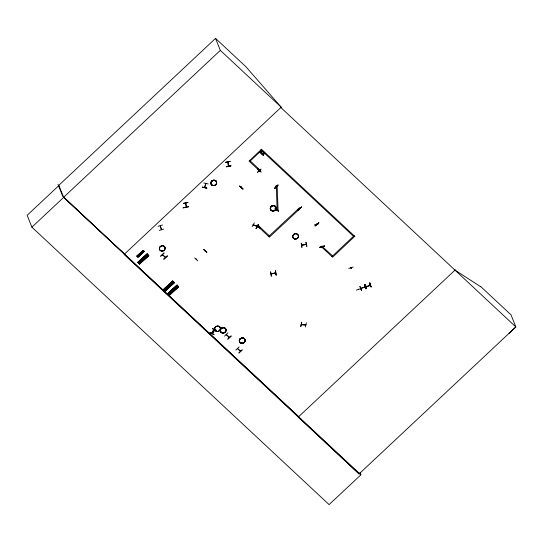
<?xml version="1.0" encoding="UTF-8"?>
<svg xmlns="http://www.w3.org/2000/svg" width="543" height="543" viewBox="0 0 543 543"><rect width="100%" height="100%" fill="white"/><g stroke="black" fill="none" stroke-linecap="round" stroke-linejoin="round"><path stroke-width="0.81" d="M253.187 224.85L253.527 225.04M228.664 166.124L228.623 165.832M214.037 334.563L209.917 332.845M205.865 183.269L204.507 187.383M204.82 187.091L204.752 187.688L205.933 183.439M213.494 331.624L213.08 331.379M165.567 257.497L162.316 254.681L165.479 257.273M165.16 257.362L165.33 257.416M226.635 334.78L226.187 334.637L226.567 334.563M229.451 337.427L226.248 334.332M259.364 170.991L259.785 171.133L259.221 170.387M237.42 348.538L240.413 351.294M240.583 351.138L240.366 350.927M351.253 268.276L350.88 267.706M300.679 326.519L301.691 322.148L300.937 326.547M305.906 324.802L301.664 324.361M305.885 324.768L305.349 324.626M306.327 322.718L305.471 326.934M360.762 288.394L361.224 288.435L361.081 288.034M365.962 286.534L366.457 286.514M366.498 286.521L366.274 286.175M202.437 187.226L206.89 188.163L202.424 187.084M206.849 188.075L202.444 187.199M242.945 188.876L239.66 186.154L242.952 188.869M257.015 225.121L260.199 228.101L256.873 225.277M321.931 246.094L322.108 246.685L321.992 246.223M212.883 331.685L213.25 331.943M261.237 151.864L259.792 152.115L261.237 151.864L261.556 150.438L261.536 151.816L262.656 151.524L261.536 151.816M261.129 153.431L261.448 152.02L262.873 151.667L261.488 152.121L261.129 153.431L261.142 152.074L259.792 152.115M263.294 153.784L261.848 154.036L263.294 153.784L263.613 152.352L263.593 153.73L264.712 153.445L263.593 153.73M263.185 155.352L263.498 153.94L264.93 153.588L263.538 154.042L263.185 155.352L263.199 153.995L261.848 154.036M260.891 153.207L261.142 152.074M262.948 155.122L263.199 153.995M203.795 182.971L208.22 183.948M259.316 170.909L259.737 171.052M299.79 208.756L300.157 208.648M275.695 272.986C273.855 272.708 270.679 274.69 271.527 273.706L271.581 274.079L271.093 273.95M301.772 245.253L306.333 244.269M276.353 209.89L276.543 209.693M276.278 209.924L276.713 209.761M214.017 334.454L209.985 332.594M360.776 288.15L360.851 288.34M364.794 287.125L365.167 286.819M365.161 286.996L364.991 286.636M370.251 284.803C371.242 285.503 365.609 287.654 365.968 286.283M204.67 187.267L204.609 187.613M252.054 226.669L254.355 222.813M253.595 225.019L253.466 224.843M256.954 226.356L257.192 226.716L257.151 226.336M256.086 228.488L258.359 224.592L256.106 228.494M258.38 224.605L256.126 228.583L258.441 224.7M212.34 328.698L216.467 330.429L212.442 328.549M211.607 333.388L213.894 329.492M211.784 333.463L214.064 329.506L211.763 333.395M212.306 333.707L214.519 329.716L212.238 333.606M212.496 333.809L214.763 329.906M350.859 267.808L351.104 268.33M358.346 289.202L358.645 289.331M160.348 225.576L161.59 229.737M276.679 209.815L276.536 209.483M316.596 224.476L316.549 224.985L316.365 224.347M321.992 246.318L332.608 255.889M242.802 189.127L239.667 186.14M258.95 226.214L258.502 226.39M185.597 203.034L186.208 206.992M185.828 203.374L185.692 202.77M509.076 333.368L515.85 326.94L511.004 314.825L480.582 286.419L480.718 286.765L455.007 270.136M215.537 38.383L220.336 50.37L281.22 107.215L124.109 254.429L359.147 473.849L515.85 326.94L280.812 107.521L281.179 107.175L245.959 66.782L215.537 38.383L58.834 185.292L63.674 197.38L360.878 474.833L329.099 504.617L31.894 227.171L27.15 215.299L58.922 185.509M220.336 50.37L63.633 197.279L298.67 416.698M31.894 227.171L63.674 197.38M260.226 170.21L259.629 170.977L249.074 161.122L261.55 149.216M160.687 256.201L164.061 253.045M163.843 259.092L167.264 256.031M167.244 256.011L163.857 259.16L167.183 255.902M299.207 207.84L299.987 208.634L269.382 237.155L258.21 226.723L258.868 226.112L269.362 235.818M299.268 207.989L268.71 236.436M224.571 336.137L227.884 332.866M354.783 236.253L332.628 257.226L321.456 246.793L322.108 246.176L322.264 246.644L322.216 246.257M227.904 339.246L231.067 335.839M455.373 269.79L298.304 417.044L359.018 473.964M257.504 172.26L260.905 169.124M241.33 187.159C242.097 187.389 241.581 187.287 241.296 187.254M261.027 169.192L257.62 172.314M241.506 187.498L241.689 186.955M261.02 172.063L257.837 168.988L261.013 171.955M274.602 188.163L277.996 185.027L274.812 188.421L277.989 185.02M274.663 188.272L278.009 185.048M256.866 225.304L260.199 228.101M276.265 209.978L276.428 209.523M278.274 211.146L275.05 208.118L278.41 211.017M298.121 210.168L301.501 206.971M301.541 207.073L297.978 210.046L301.48 206.958M316.549 223.94L316.426 224.293M315.069 225.942C321.137 220.329 319.162 222.549 315.13 226.051M235.784 350.052L239.171 346.909M238.893 352.93L242.287 349.794L238.934 353.025M136.938 256.018L143.142 250.391L144.18 251.395L138.119 257.158L136.931 256.011L143.345 250.601L137.277 256.337L136.938 256.018L138.051 257.07L137.773 256.825L143.976 251.199L137.908 256.948M137.074 256.14L143.196 250.432M137.135 256.201L143.345 250.588M143.8 251.009L143.427 250.751M137.997 257.036L144.18 251.395L137.766 256.812M139.388 263.837L148.673 255.386L147.017 253.839L137.813 262.317L147.445 254.226L138.153 262.636M137.929 262.398L147.112 253.886L147.567 254.368L138.35 262.826L147.336 254.144M138.044 262.534L147.262 254.07M139.605 264.041L139.056 263.518L148.273 255.054L148.823 255.577L139.599 264.034L148.802 255.563M139.056 263.518L148.375 255.129M139.442 263.783L148.701 255.434M174.167 282.482L165.126 291.082L174.357 282.638L172.674 281.043L163.47 289.514L165.12 291.048M172.769 281.104L163.504 289.548L164.013 290.03L173.224 281.566L172.674 281.043M163.558 289.548L172.688 281.05M163.701 289.738L172.918 281.274M163.776 289.806L173.074 281.376L163.891 289.894M165.024 291.014L174.479 282.774L174.018 282.299L164.834 290.81M164.957 290.946L174.031 282.326M167.841 293.512L168.323 294.055L177.534 285.591L176.984 285.068L167.78 293.539L177.113 285.163L178.64 286.616L169.565 295.263L169.022 294.74L178.335 286.324L169.063 294.781M177.079 285.109L167.896 293.627M168.011 293.763L177.194 285.265M177.385 285.401L168.106 293.851L177.289 285.353M178.477 286.507L169.233 294.937L178.667 286.663L169.355 295.059L178.64 286.616L178.247 286.29M194.672 257.877L197.828 260.844M206.842 252.393L203.645 249.325L206.808 252.291M301.284 324.151C300.897 324.979 306.707 325.786 305.75 324.578M253.262 224.693L257.165 226.316M276.394 210.08L276.197 209.741M369.959 285.075L369.885 284.885M370.333 285.15L370.19 284.776M359.839 286.528L361.495 290.478L360.043 286.351M365.242 284.491L366.695 288.618L365.039 284.675M301.155 243.264L301.915 247.486L301.358 243.21M270.699 271.853L271.48 276.061M271.283 276.197L270.529 271.982M365.88 288.795L364.523 284.844M369.742 282.978L371.093 287.043L369.932 282.923M364.733 284.79L365.928 288.869M360.81 288.381L365.12 286.833M360.912 288.523L365.174 286.976M348.742 268.412L353.215 267.027M356.323 290.105L360.776 288.645M306.272 244.479L306.218 244.106L305.804 244.398M158.02 226.35L162.5 225.006M159.221 230.408L163.714 229.092M237.542 348.43L240.651 351.375M318.755 223.831L314.221 224.999M319.99 247.506L324.436 246.054L319.983 247.493M319.902 247.214L324.436 246.047M259.832 152.216L261.183 152.169M261.889 154.137L263.24 154.09M306.727 246.447L305.933 242.13L306.971 246.379M301.901 245.402L306.232 244.241M301.704 245.083L302.247 245.117M275.382 270.93L276.088 275.172L275.355 270.93M275.579 270.903L276.122 275.145M225.549 162.357L230.151 161.502M225.589 162.459L230.123 161.319L225.549 162.337M228.596 165.832L228.345 166.002M230.809 165.724L226.227 166.599L230.843 165.832M230.843 165.805L226.227 166.592M226.302 166.911L230.877 166.002M183.358 203.306L187.959 202.458M188.611 206.639C182.441 208.41 179.618 208.254 188.652 206.74M369.654 282.91L371.154 287.009M276.197 185.794L277.154 185.855L278.07 210.25L277.113 210.189M301.854 245.429L301.793 245.015M301.732 324.538L301.704 324.144M275.661 272.966C274.344 273.102 276.272 273.584 275.525 272.796M351.104 267.828L351.273 268.174L351.029 267.651M257.124 226.682L253.119 224.653M227.958 161.99L228.033 162.459L227.741 162.242M185.76 202.946L186.432 207.134M143.976 251.212L144.268 251.511M276.17 186.717L275.885 186.269M305.872 244.54L305.804 244.194M164.006 252.99L160.64 256.153M139.3 263.749L148.477 255.251M261.611 149.366L354.837 236.402M260.287 170.359L249.671 160.355M231.284 336.097L227.761 339.103M229.363 337.21L229.092 336.986M124.476 254.083L62.689 196.159L57.986 184.389M275.043 208.125L278.233 211.2M242.992 188.971L239.809 185.991M143.461 251.85L142.578 251.009L143.556 251.966M146.169 254.755L147.737 256.248M176.136 285.978L177.704 287.471M171.826 281.953L173.393 283.446M140.257 255L139.212 254.002M138.037 255.081L139.076 256.079M137.617 255.468L138.648 256.418M168.445 287.987L166.85 286.433M169.423 292.141L170.964 293.573M137.902 262.35L139.463 263.844M166.056 290.186L164.468 288.632M167.868 293.573L169.43 295.073M271.201 206.462L271.208 206.476A2.919 2.661 -21.8 0 0 272.369 210.962A2.919 2.661 -21.8 0 0 276.007 207.548A2.925 2.667 -21.8 0 0 271.201 206.435L271.201 206.462A2.905 2.647 -21.8 0 0 272.335 210.867A2.905 2.647 -21.8 0 0 275.959 207.474A2.905 2.647 -21.8 0 0 271.201 206.415A2.925 2.667 -21.8 0 0 272.348 210.915A2.925 2.667 -21.8 0 0 276.007 207.548A2.919 2.661 -21.8 0 0 271.222 206.483A2.925 2.667 -21.8 0 0 272.362 210.962A2.919 2.661 -21.8 0 0 276 207.541A2.925 2.667 -21.8 0 0 271.215 206.483A2.919 2.661 -21.8 0 0 272.362 210.956A2.925 2.667 -21.8 0 0 275.993 207.501A2.919 2.661 -21.8 0 0 271.222 206.489M211.811 181.084L211.824 181.09A2.898 2.647 -21.8 0 0 212.951 185.482A2.905 2.647 -21.8 0 0 216.576 182.095A2.905 2.647 -21.8 0 0 211.811 181.036L211.811 181.084A2.905 2.647 -21.8 0 0 212.951 185.489A2.898 2.647 -21.8 0 0 216.569 182.095A2.898 2.647 -21.8 0 0 211.811 181.036A2.925 2.667 -21.8 0 0 212.971 185.577A2.925 2.667 -21.8 0 0 216.616 182.163A2.925 2.667 -21.8 0 0 211.811 181.057A2.925 2.667 -21.8 0 0 212.958 185.536A2.905 2.647 -21.8 0 0 216.603 182.17A2.925 2.667 -21.8 0 0 211.831 181.097M160.287 246.556A2.898 2.647 -21.8 0 1 165.045 247.608A2.898 2.647 -21.8 0 1 161.427 250.995A2.905 2.647 -21.8 0 1 160.287 246.549A2.905 2.647 -21.8 0 1 165.045 247.601A2.905 2.647 -21.8 0 1 161.42 251.002A2.898 2.647 -21.8 0 1 160.287 246.556L160.294 246.603A2.925 2.667 -21.8 0 0 161.447 251.097A2.925 2.667 -21.8 0 0 165.092 247.676A2.925 2.667 -21.8 0 0 160.3 246.61M215.53 326.954L215.523 326.94A2.898 2.647 -21.8 0 1 220.288 327.965A2.898 2.647 -21.8 0 1 216.671 331.352A2.898 2.647 -21.8 0 1 215.53 326.913A2.925 2.667 -21.8 0 1 220.322 327.986A2.905 2.647 -21.8 0 1 216.698 331.434A2.925 2.667 -21.8 0 1 215.53 326.927M143.433 250.703L143.243 250.52M226.248 334.692L229.329 337.536L228.976 337.101M316.637 224.558L316.359 224.055M316.508 224.904L316.447 224.564M228.44 166.172L227.727 161.848L227.761 162.235M354.165 235.676L331.956 256.5M353.513 236.293L260.898 149.834M319.895 247.18L324.402 245.959M276.292 186.364L276.075 186.161M261.509 150.404L250.282 160.932M259.323 170.353L259.663 171.242M258.991 170.604L259.126 170.977M359.982 472.607L360.878 474.833M258.807 225.963L259.018 226.417M258.699 226.445L258.536 226.295M275.559 273.007L271.066 273.801M275.206 272.864L275.315 273.244L275.165 272.919M227.884 161.821L228.576 165.954M205.145 250.683L205.315 251.022M205.071 250.683L205.2 251.131M185.502 202.899L185.679 203.449M196.247 258.963L196.376 259.411L196.132 259.072M161.264 229.574L160.192 225.82M173.665 291.096L172.097 289.595M172.728 291.951L171.167 290.457M171.9 292.718L170.339 291.224M169.355 287.071L167.787 285.57M170.339 294.15L168.778 292.657M167.59 288.693L166.022 287.199M166.653 289.548L165.092 288.055M143.698 259.866L142.13 258.373M142.761 260.728L141.2 259.235M139.687 255.468L138.655 254.511M141.933 261.495L140.365 259.995M140.997 262.35L139.436 260.857M140.372 262.927L138.811 261.427M369.926 285.272L370.367 284.96L366.057 286.656M187.973 202.505L183.398 203.415M276.258 185.944L277.174 210.338M139.7 254.097C140.094 255.319 140.732 253.201 139.7 254.097M302.261 245.3L302.105 244.947L302.308 245.287M140.861 254.382L139.816 253.384L140.861 254.382M293.587 234.549L293.573 234.535A2.898 2.647 -21.8 0 0 294.713 238.94A2.898 2.647 -21.8 0 0 298.331 235.547A2.898 2.647 -21.8 0 0 293.58 234.495M240.21 338.818L240.203 338.812A2.898 2.647 -21.8 0 0 241.343 343.21A2.905 2.647 -21.8 0 0 244.968 339.823A2.905 2.647 -21.8 0 0 240.203 338.764A2.925 2.667 -21.8 0 0 241.35 343.264A2.925 2.667 -21.8 0 0 245.008 339.891A2.925 2.667 -21.8 0 0 240.203 338.784A2.905 2.647 -21.8 0 0 241.343 343.224A2.898 2.647 -21.8 0 0 244.961 339.823A2.898 2.647 -21.8 0 0 240.203 338.771M221.205 328.529L221.198 328.522A2.905 2.647 -21.8 0 0 222.365 333.002A2.925 2.667 -21.8 0 0 226.003 329.601A2.925 2.667 -21.8 0 0 221.211 328.535A2.925 2.667 -21.8 0 0 222.345 332.974A2.905 2.647 -21.8 0 0 225.99 329.608A2.905 2.647 -21.8 0 0 221.225 328.549A2.925 2.667 -21.8 0 0 222.358 333.015A2.925 2.667 -21.8 0 0 225.99 329.56A2.925 2.667 -21.8 0 0 221.198 328.495A2.898 2.647 -21.8 0 0 222.338 332.92A2.905 2.647 -21.8 0 0 225.956 329.526A2.905 2.647 -21.8 0 0 221.198 328.474A2.905 2.647 -21.8 0 0 222.338 332.927A2.898 2.647 -21.8 0 0 225.956 329.533A2.898 2.647 -21.8 0 0 221.198 328.481M211.838 181.111A2.905 2.647 -21.8 0 0 212.978 185.563A2.925 2.667 -21.8 0 0 216.603 182.115A2.905 2.647 -21.8 0 0 211.838 181.111M241.37 343.291A2.905 2.647 -21.8 0 0 244.995 339.898A2.925 2.667 -21.8 0 0 240.216 338.825A2.925 2.667 -21.8 0 0 241.364 343.312A2.925 2.667 -21.8 0 0 244.995 339.85A2.905 2.647 -21.8 0 0 240.23 338.839A2.905 2.647 -21.8 0 0 241.37 343.291M215.557 326.981A2.905 2.647 -21.8 0 0 216.698 331.434A2.925 2.667 -21.8 0 0 220.322 327.986A2.905 2.647 -21.8 0 0 215.557 326.981M272.342 210.867A2.898 2.647 -21.8 0 0 275.959 207.48A2.898 2.647 -21.8 0 0 271.201 206.421A2.898 2.647 -21.8 0 0 272.342 210.867M294.74 239.029A2.919 2.661 -21.8 0 0 298.378 235.621A2.925 2.667 -21.8 0 0 293.593 234.556A2.925 2.667 -21.8 0 0 294.74 239.035A2.925 2.667 -21.8 0 0 298.385 235.621A2.919 2.661 -21.8 0 0 293.593 234.556A2.919 2.661 -21.8 0 0 294.74 239.029"/></g></svg>
